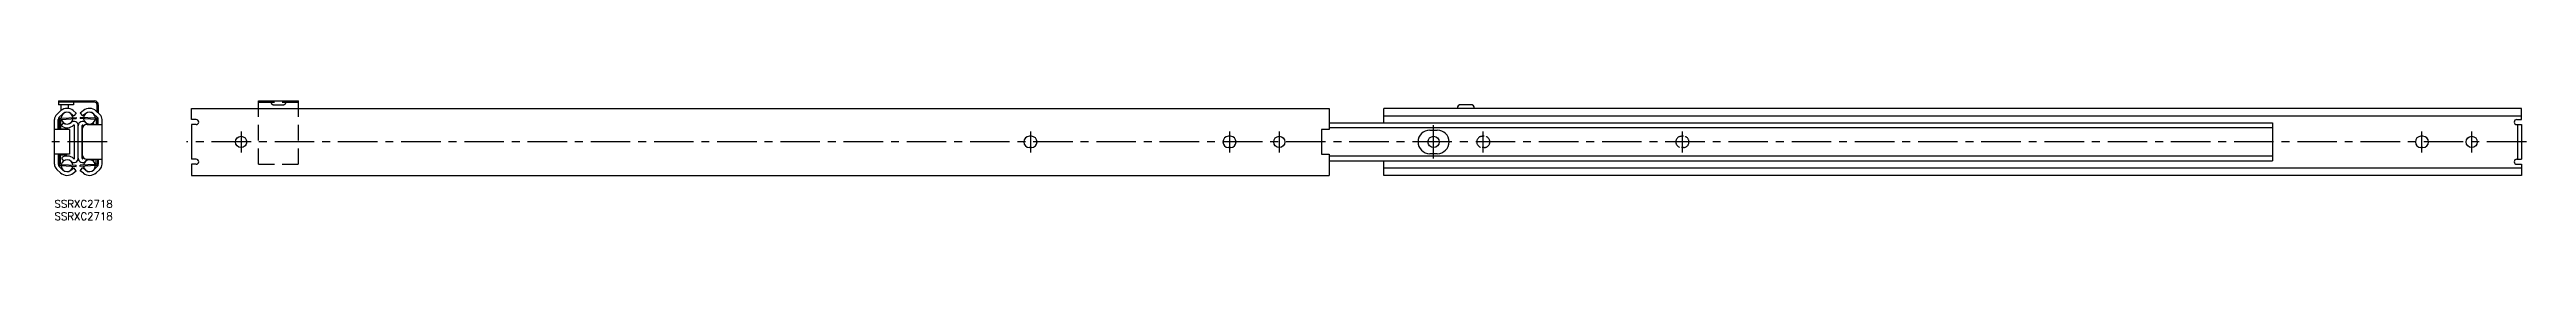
# Model space of a CAD drawing. Extents: x -2 to 993, y -8 to 40.
import ezdxf

# ---------------------------------------------------------------- set-up
doc = ezdxf.new("R2010")
doc.units = 0
doc.header["$LTSCALE"] = 0.5
doc.linetypes.add('CENTER', pattern=[50.8, 31.75, -6.35, 6.35, -6.35])
doc.linetypes.add('DASHED', pattern=[19.05, 12.7, -6.35])
for name, color, linetype in [('MSM_CENTER', 1, 'CENTER'), ('MSM_CONTINUOUS', 7, 'CONTINUOUS'), ('MSM_DASHED', 4, 'DASHED'), ('MSM_PART_NUMBER', 7, 'CONTINUOUS')]:
    doc.layers.add(name, color=color, linetype=linetype)
doc.styles.get("Standard").update_dxf_attribs({"font": 'txt.shx', "height": 3, "bigfont": 'bigfont.shx'})

# ---------------------------------------------------------------- blocks, each defined once
blk = doc.blocks.new('*U2')
at = {"layer": 'MSM_PART_NUMBER'}
blk.add_text('SSRXC2718', height=3, dxfattribs=at).set_placement((0, -3))
blk = doc.blocks.new('*U3')
at = {"layer": 'MSM_PART_NUMBER'}
blk.add_text('SSRXC2718', height=3, dxfattribs=at).set_placement((0, -8))

msp = doc.modelspace()

# ---------------------------------------------------------------- linework, layer by layer
at = {"layer": 'MSM_CENTER'}
for p, q in [((554.19, 16.75), (554.19, 30.25)), ((21.1, 23.5), (-2, 23.5)), ((993.39, 23.5), (52.99, 23.5)), ((74.99, 27.75), (74.99, 19.25)), ((392.19, 27.75), (392.19, 19.25)), ((472.19, 27.75), (472.19, 19.25)), ((492.19, 27.75), (492.19, 19.25)), ((574.19, 19.25), (574.19, 27.75)), ((654.19, 19.25), (654.19, 27.75)), ((951.39, 19.25), (951.39, 27.75)), ((971.39, 19.25), (971.39, 27.75))]:
    msp.add_line(p, q, dxfattribs=at)
at = {"layer": 'MSM_CONTINUOUS'}
for p, q in [((1.6, 40), (1.6, 38.5)), ((1.6, 40), (16.1, 40)), ((81.99, 40), (97.99, 40)), ((81.99, 37), (81.99, 40)), ((97.99, 37), (97.99, 40)), ((0, 14.5), (0, 32.5)), ((2.55, 36.11), (0.9, 34.57)), ((1.5, 28.5), (1.5, 32.5)), ((16.1, 39.5), (1.6, 39.5)), ((7.6, 38.5), (1.6, 38.5)), ((1.85, 32.27), (1.85, 29.05)), ((3.4, 34.85), (1.92, 33.47)), ((2.35, 32.27), (2.35, 29.05)), ((2.55, 38.5), (2.55, 36.1)), ((2.61, 33.07), (8.73, 33.39)), ((2.63, 32.57), (8.75, 32.89)), ((2.95, 30.3), (3.62, 31.18)), ((2.95, 29.82), (2.95, 30.3)), ((5.55, 38.5), (5.55, 36.97)), ((6.57, 34.96), (7.82, 33.95)), ((7.51, 36.13), (8.76, 35.12)), ((7.6, 39.5), (7.6, 38.5)), ((8.76, 35.12), (7.82, 33.95)), ((8.05, 16.93), (8.05, 30.07)), ((8.73, 33.39), (8.75, 32.89)), ((9.55, 16.98), (9.55, 30.02)), ((11.59, 36.13), (10.34, 35.12)), ((10.34, 35.12), (11.28, 33.95)), ((10.37, 33.39), (10.35, 32.89)), ((16.47, 32.57), (10.35, 32.89)), ((16.49, 33.07), (10.37, 33.39)), ((11.05, 16.93), (11.05, 30.07)), ((12.53, 34.96), (11.28, 33.95)), ((13.1, 30.5), (19.1, 30.5)), ((16, 30.5), (15.48, 31.18)), ((15.7, 34.85), (17.18, 33.47)), ((16.72, 35.95), (18.2, 34.57)), ((16.75, 32.27), (16.75, 30.5)), ((17.1, 35.59), (17.1, 38.5)), ((17.1, 32.74), (17.1, 33.54)), ((17.25, 30.5), (17.25, 32.27)), ((17.6, 38.5), (17.6, 35.13)), ((17.6, 30.5), (17.6, 32.5)), ((19.1, 14.5), (19.1, 32.5)), ((54.99, 37), (512.19, 37)), ((54.99, 32.5), (54.99, 37)), ((56.93, 32.5), (54.99, 32.5)), ((56.93, 30.5), (54.99, 30.5)), ((54.99, 30.5), (54.99, 16.5)), ((512.19, 37), (512.19, 28.5)), ((512.19, 31.18), (891.39, 31.18)), ((991.39, 37), (534.19, 37)), ((534.19, 31.17), (534.19, 37)), ((534.19, 33.95), (991.39, 33.95)), ((569.19, 38.5), (565.19, 38.5)), ((891.39, 31.18), (891.39, 15.82)), ((989.46, 32.5), (991.39, 32.5)), ((989.46, 30.5), (991.39, 30.5)), ((989.84, 30.5), (989.84, 16.5)), ((991.39, 32.5), (991.39, 37)), ((991.39, 30.5), (991.39, 16.5)), ((6, 28.5), (0, 28.5)), ((2.65, 28.75), (4.55, 28.75)), ((6, 28.5), (6, 18.5)), ((11.1, 28.5), (11.1, 16.8)), ((392.59, 25.75), (391.79, 25.75)), ((392.59, 21.25), (391.79, 21.25)), ((472.59, 25.75), (471.79, 25.75)), ((472.59, 21.25), (471.79, 21.25)), ((509.19, 28.5), (509.19, 18.5)), ((512.19, 28.5), (509.19, 28.5)), ((891.39, 29.2), (512.19, 29.2)), ((552.69, 28.25), (555.69, 28.25)), ((951.79, 25.75), (950.99, 25.75)), ((951.79, 21.25), (950.99, 21.25)), ((6, 18.5), (0, 18.5)), ((2.38, 11.05), (0.9, 12.43)), ((1.5, 18.5), (1.5, 14.5)), ((1.85, 14.73), (1.85, 17.95)), ((3.4, 12.15), (1.92, 13.53)), ((2.35, 14.73), (2.35, 17.95)), ((2.61, 13.93), (8.73, 13.61)), ((2.63, 14.43), (8.75, 14.11)), ((2.65, 18.25), (4.55, 18.25)), ((2.95, 17.18), (2.95, 16.7)), ((2.95, 16.7), (3.62, 15.82)), ((6.57, 12.04), (7.82, 13.05)), ((7.51, 10.87), (8.76, 11.88)), ((8.76, 11.88), (7.82, 13.05)), ((8.73, 13.61), (8.75, 14.11)), ((10.34, 11.88), (11.28, 13.05)), ((11.59, 10.87), (10.34, 11.88)), ((16.47, 14.43), (10.35, 14.11)), ((10.37, 13.61), (10.35, 14.11)), ((16.49, 13.93), (10.37, 13.61)), ((12.53, 12.04), (11.28, 13.05)), ((13.1, 16.5), (19.1, 16.5)), ((16, 16.5), (15.48, 15.82)), ((15.7, 12.15), (17.18, 13.53)), ((16.72, 11.05), (18.2, 12.43)), ((16.75, 14.73), (16.75, 16.5)), ((17.6, 14.5), (17.22, 14.5)), ((17.25, 16.5), (17.25, 14.73)), ((17.6, 16.5), (17.6, 14.5)), ((56.93, 16.5), (54.99, 16.5)), ((56.93, 14.5), (54.99, 14.5)), ((54.99, 14.5), (54.99, 10)), ((54.99, 10), (512.19, 10)), ((509.19, 18.5), (512.19, 18.5)), ((512.19, 18.5), (512.19, 10)), ((891.39, 17.8), (512.19, 17.8)), ((512.19, 15.82), (891.39, 15.82)), ((534.19, 10), (534.19, 15.83)), ((534.19, 13.05), (991.39, 13.05)), ((991.39, 10), (534.19, 10)), ((555.69, 18.75), (552.69, 18.75)), ((989.46, 16.5), (991.39, 16.5)), ((989.46, 14.5), (991.39, 14.5)), ((991.39, 14.5), (991.39, 10))]:
    msp.add_line(p, q, dxfattribs=at)
for centre in [(74.99, 23.5), (492.19, 23.5), (554.19, 23.5), (971.39, 23.5)]:
    msp.add_circle(centre, 2.25, dxfattribs=at)
for centre, radius, start, end in [((16.1, 38.5), 1.5, 0, 90), ((2.82, 32.5), 2.82, 132.99993, 180), ((2.82, 32.5), 1.32, 133.1022, 180), ((2.65, 32.27), 0.8, 93, 180), ((2.65, 32.27), 0.3, 93, 180), ((5.05, 33.08), 3.92, 51.00021, 129.6733), ((5.05, 33.08), 2.38, 5.81017, 180.18984), ((5.05, 33.08), 2.38, 192.26824, 353.73175), ((5.05, 33.08), 3.88, 237.28536, 312.59898), ((5.05, 33.08), 2.42, 51.00021, 132.99973), ((5.05, 33.08), 2.38, 233.00002, 312.09324), ((7.82, 30.06), 1.73, 358.95297, 133.03074), ((7.82, 30.06), 0.226, 2.85201, 130.57053), ((11.28, 30.06), 1.73, 46.96926, 181.04703), ((11.28, 30.06), 0.226, 49.42947, 177.14799), ((13.1, 28.5), 2, 90, 180), ((14.05, 33.08), 3.88, 227.40102, 233.4607), ((14.05, 33.08), 3.92, 47.00027, 128.99979), ((14.05, 33.08), 2.38, 359.81016, 174.18983), ((14.05, 33.08), 2.38, 186.26825, 347.73176), ((14.05, 33.08), 2.38, 227.90676, 306.99998), ((14.05, 33.08), 2.42, 47.00027, 128.99979), ((16.1, 38.5), 1, 0, 90), ((16.45, 32.27), 0.3, 0, 87), ((16.45, 32.27), 0.8, 0, 87), ((16.28, 32.5), 1.32, 0, 46.8978), ((16.28, 32.5), 2.82, 0, 47.00007), ((56.93, 31.5), 1, 270, 90), ((565.19, 37), 1.5, 90, 180), ((569.19, 37), 1.5, 0, 90), ((989.46, 31.5), 1, 90, 270), ((2.65, 29.05), 0.8, 180, 223.47743), ((2.65, 29.05), 0.3, 180, 270.00983), ((4.55, 27.95), 0.8, 43.35556, 90.00983), ((391.79, 23.5), 2.25, 90, 270), ((392.59, 23.5), 2.25, 270, 90), ((471.79, 23.5), 2.25, 90, 270), ((472.59, 23.5), 2.25, 270, 90), ((552.69, 23.5), 4.75, 90, 270), ((555.69, 23.5), 4.75, 270, 90), ((950.99, 23.5), 2.25, 90, 270), ((951.79, 23.5), 2.25, 270, 90), ((2.82, 14.5), 2.82, 180, 227.00007), ((2.82, 14.5), 1.32, 180, 226.8978), ((2.65, 17.95), 0.8, 136.52257, 180), ((2.65, 14.73), 0.8, 180, 267), ((2.65, 17.95), 0.3, 89.99017, 180), ((2.65, 14.73), 0.3, 180, 267), ((5.05, 13.92), 3.92, 227.00027, 308.99979), ((5.05, 13.92), 2.38, 179.81016, 354.18983), ((5.05, 13.92), 2.38, 6.26825, 167.73176), ((5.05, 13.92), 3.88, 47.40102, 122.71464), ((5.05, 13.92), 2.42, 227.00027, 308.99979), ((5.05, 13.92), 2.38, 47.90676, 126.99998), ((4.55, 19.05), 0.8, 269.99017, 316.64444), ((7.82, 16.94), 1.73, 226.96926, 1.04703), ((7.82, 16.94), 0.226, 229.42947, 357.14799), ((11.28, 16.94), 1.73, 178.95297, 313.03074), ((11.28, 16.94), 0.226, 182.85201, 310.57053), ((13.1, 18.5), 2, 180, 270), ((14.05, 13.92), 3.88, 126.5393, 132.59898), ((14.05, 13.92), 3.92, 231.00021, 312.99973), ((14.05, 13.92), 2.38, 12.26824, 173.73175), ((14.05, 13.92), 2.38, 185.81017, 0.18984), ((14.05, 13.92), 2.38, 53.00002, 132.09324), ((14.05, 13.92), 2.42, 231.00021, 312.99973), ((16.45, 14.73), 0.3, 273, 0), ((16.45, 14.73), 0.8, 273, 0), ((16.28, 14.5), 1.32, 313.1022, 0), ((16.28, 14.5), 2.82, 312.99993, 0), ((56.93, 15.5), 1, 270, 90), ((989.46, 15.5), 1, 90, 270)]:
    msp.add_arc(centre, radius, start, end, dxfattribs=at)
at = {"layer": 'MSM_DASHED'}
for p, q in [((81.99, 39.5), (97.99, 39.5)), ((81.99, 14.5), (81.99, 37)), ((87.99, 38.5), (91.99, 38.5)), ((97.99, 14.5), (97.99, 37)), ((574.59, 25.75), (573.79, 25.75)), ((574.59, 21.25), (573.79, 21.25)), ((654.59, 25.75), (653.79, 25.75)), ((654.59, 21.25), (653.79, 21.25)), ((81.99, 14.5), (97.99, 14.5))]:
    msp.add_line(p, q, dxfattribs=at)
for centre, radius, start, end in [((87.99, 39.5), 1, 180, 270), ((91.99, 39.5), 1, 270, 0), ((573.79, 23.5), 2.25, 90, 270), ((574.59, 23.5), 2.25, 270, 90), ((653.79, 23.5), 2.25, 90, 270), ((654.59, 23.5), 2.25, 270, 90)]:
    msp.add_arc(centre, radius, start, end, dxfattribs=at)

# ---------------------------------------------------------------- block references
at = {"layer": 'MSM_CONTINUOUS'}
for name in ['*U2', '*U3']:
    msp.add_blockref(name, (0, 0), dxfattribs=at)

doc.saveas('drawing.dxf')
